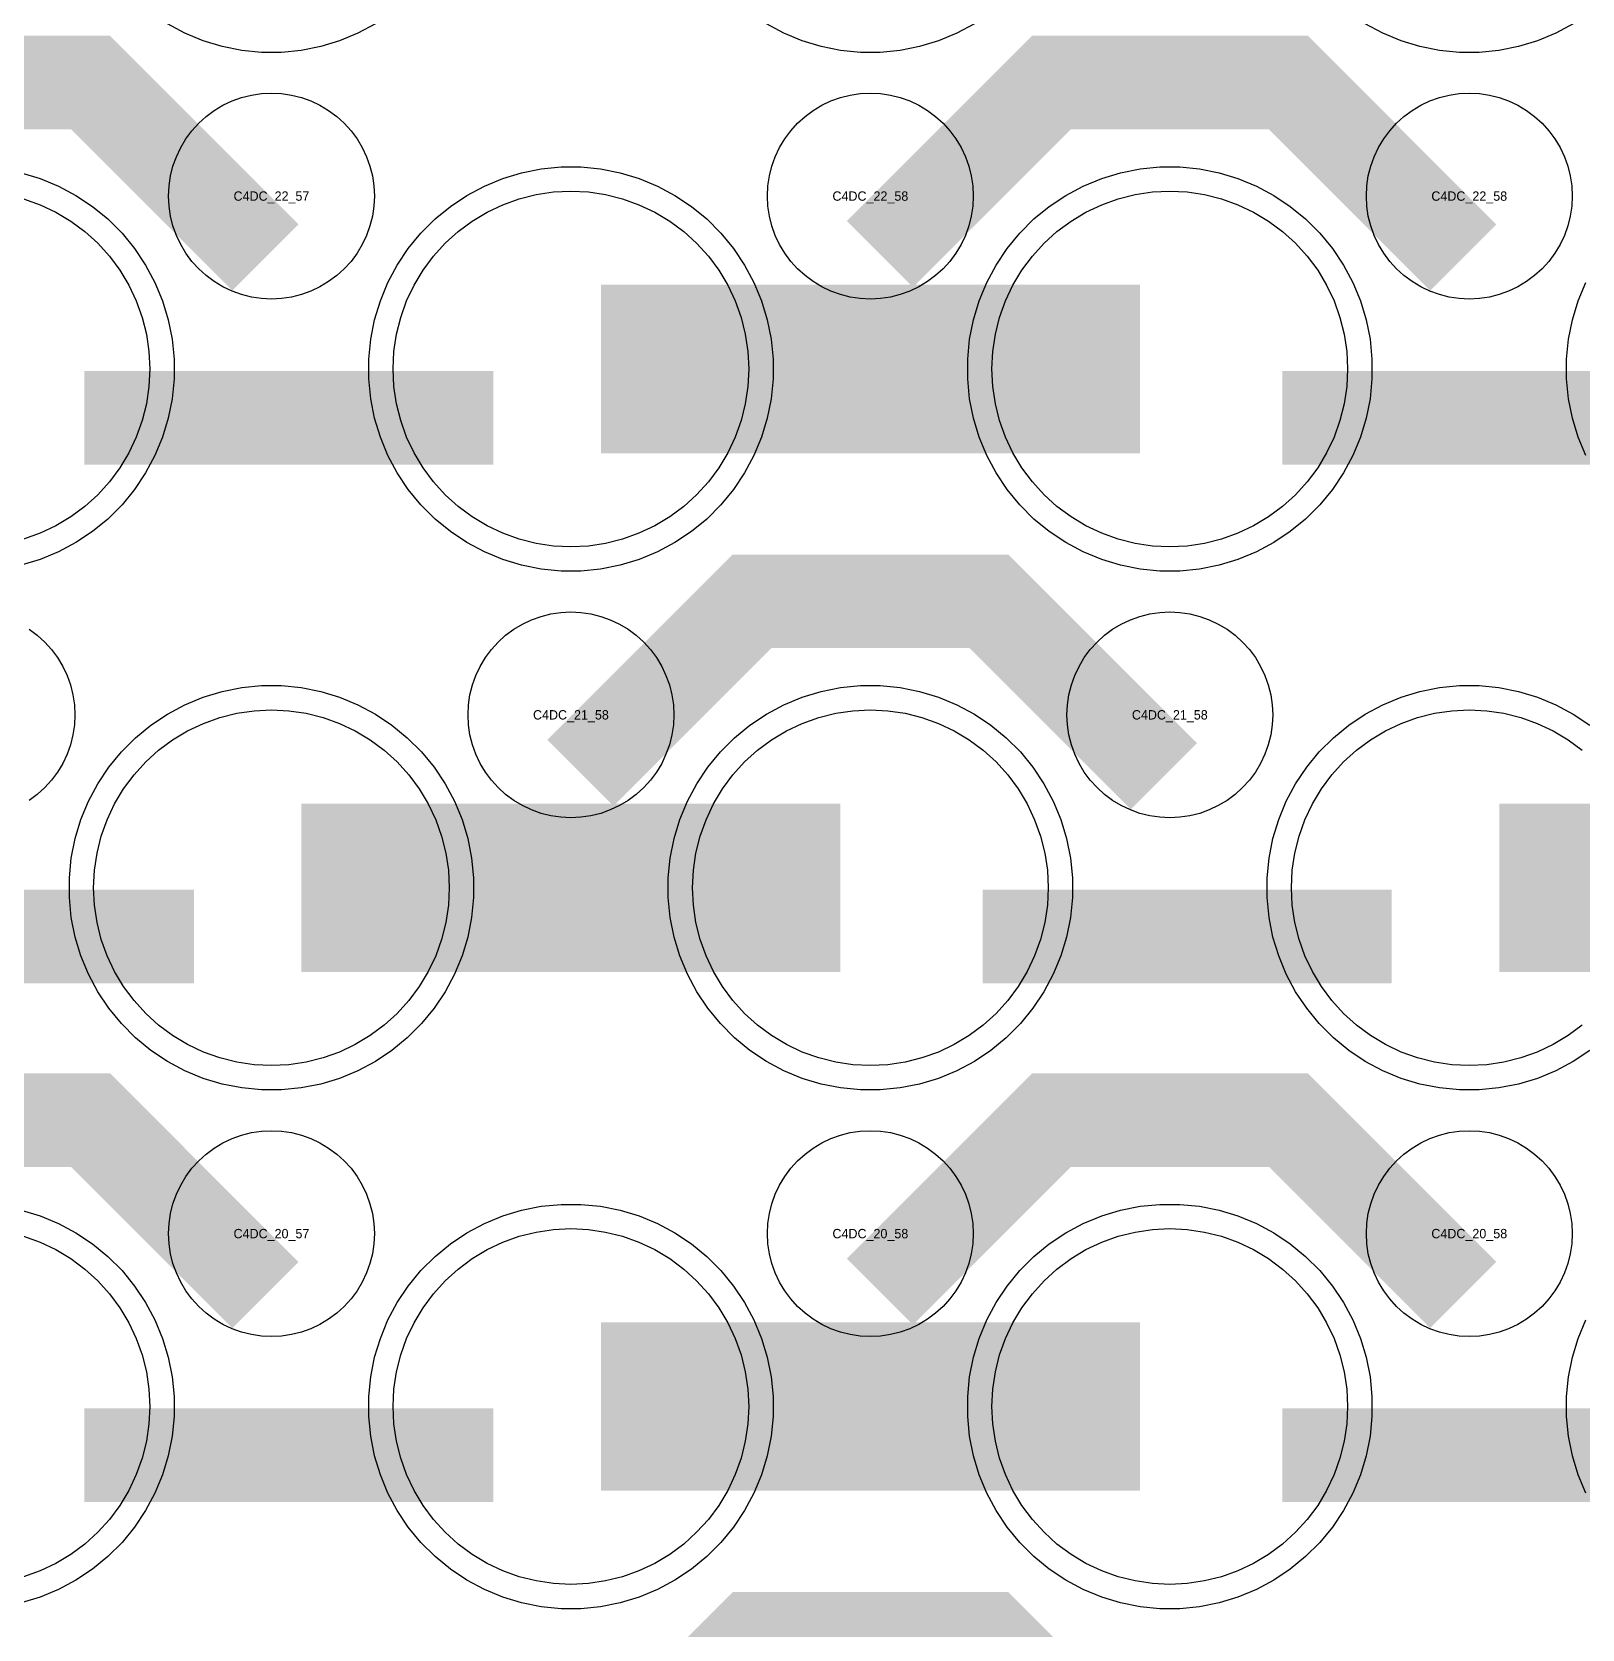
# Model space of a CAD drawing. Extents: x -11880 to 11880, y -14992 to 14992.
# Drawn here: x 6416 to 6830.1, y -12127.7 to -11701.1 of the extents above; entities that cross this region are included whole.
import ezdxf
from ezdxf.enums import TextEntityAlignment as Align

# ---------------------------------------------------------------- set-up
doc = ezdxf.new("R2010")
doc.units = 0
doc.header["$MEASUREMENT"] = 0
for name, color, linetype in [('GDS_775_DT_237', 138, 'CONTINUOUS'), ('RDL1_FS', 34, 'CONTINUOUS'), ('RDL_BS', 160, 'CONTINUOUS')]:
    doc.layers.add(name, color=color, linetype=linetype)

msp = doc.modelspace()

# ---------------------------------------------------------------- linework, layer by layer
at = {"layer": 'RDL1_FS'}
for points in [[(6560, -11838.664), (6555.343, -11838.435), (6550.732, -11837.751), (6546.209, -11836.619), (6541.819, -11835.047), (6537.605, -11833.055), (6533.605, -11830.657), (6529.86, -11827.879), (6526.406, -11824.749), (6523.276, -11821.295), (6520.498, -11817.55), (6518.1, -11813.55), (6516.108, -11809.336), (6514.536, -11804.946), (6513.404, -11800.423), (6512.72, -11795.812), (6512.491, -11791.155), (6512.72, -11786.498), (6513.404, -11781.887), (6514.536, -11777.364), (6516.108, -11772.974), (6518.1, -11768.76), (6520.498, -11764.76), (6523.276, -11761.015), (6526.406, -11757.561), (6529.86, -11754.431), (6533.605, -11751.653), (6537.605, -11749.255), (6541.819, -11747.263), (6546.209, -11745.691), (6550.732, -11744.559), (6555.343, -11743.875), (6560, -11743.646), (6564.657, -11743.875), (6569.268, -11744.559), (6573.791, -11745.691), (6578.181, -11747.263), (6582.395, -11749.255), (6586.395, -11751.653), (6590.14, -11754.431), (6593.594, -11757.561), (6596.724, -11761.015), (6599.502, -11764.76), (6601.9, -11768.76), (6603.892, -11772.974), (6605.464, -11777.364), (6606.596, -11781.887), (6607.28, -11786.498), (6607.509, -11791.155), (6607.28, -11795.812), (6606.596, -11800.423), (6605.464, -11804.946), (6603.892, -11809.336), (6601.9, -11813.55), (6599.502, -11817.55), (6596.724, -11821.295), (6593.594, -11824.749), (6590.14, -11827.879), (6586.395, -11830.657), (6582.395, -11833.055), (6578.181, -11835.047), (6573.791, -11836.619), (6569.268, -11837.751), (6564.657, -11838.435)], [(6720, -11838.664), (6715.343, -11838.435), (6710.732, -11837.751), (6706.209, -11836.619), (6701.819, -11835.047), (6697.605, -11833.055), (6693.605, -11830.657), (6689.86, -11827.879), (6686.406, -11824.749), (6683.276, -11821.295), (6680.498, -11817.55), (6678.1, -11813.55), (6676.108, -11809.336), (6674.536, -11804.946), (6673.404, -11800.423), (6672.72, -11795.812), (6672.491, -11791.155), (6672.72, -11786.498), (6673.404, -11781.887), (6674.536, -11777.364), (6676.108, -11772.974), (6678.1, -11768.76), (6680.498, -11764.76), (6683.276, -11761.015), (6686.406, -11757.561), (6689.86, -11754.431), (6693.605, -11751.653), (6697.605, -11749.255), (6701.819, -11747.263), (6706.209, -11745.691), (6710.732, -11744.559), (6715.343, -11743.875), (6720, -11743.646), (6724.657, -11743.875), (6729.268, -11744.559), (6733.791, -11745.691), (6738.181, -11747.263), (6742.395, -11749.255), (6746.395, -11751.653), (6750.14, -11754.431), (6753.594, -11757.561), (6756.724, -11761.015), (6759.502, -11764.76), (6761.9, -11768.76), (6763.892, -11772.974), (6765.464, -11777.364), (6766.596, -11781.887), (6767.28, -11786.498), (6767.509, -11791.155), (6767.28, -11795.812), (6766.596, -11800.423), (6765.464, -11804.946), (6763.892, -11809.336), (6761.9, -11813.55), (6759.502, -11817.55), (6756.724, -11821.295), (6753.594, -11824.749), (6750.14, -11827.879), (6746.395, -11830.657), (6742.395, -11833.055), (6738.181, -11835.047), (6733.791, -11836.619), (6729.268, -11837.751), (6724.657, -11838.435)], [(6560, -12115.794), (6555.343, -12115.565), (6550.732, -12114.881), (6546.209, -12113.749), (6541.819, -12112.177), (6537.605, -12110.185), (6533.605, -12107.787), (6529.86, -12105.009), (6526.406, -12101.879), (6523.276, -12098.425), (6520.498, -12094.68), (6518.1, -12090.68), (6516.108, -12086.466), (6514.536, -12082.076), (6513.404, -12077.553), (6512.72, -12072.942), (6512.491, -12068.285), (6512.72, -12063.628), (6513.404, -12059.017), (6514.536, -12054.494), (6516.108, -12050.104), (6518.1, -12045.89), (6520.498, -12041.89), (6523.276, -12038.145), (6526.406, -12034.691), (6529.86, -12031.561), (6533.605, -12028.783), (6537.605, -12026.385), (6541.819, -12024.393), (6546.209, -12022.821), (6550.732, -12021.689), (6555.343, -12021.005), (6560, -12020.776), (6564.657, -12021.005), (6569.268, -12021.689), (6573.791, -12022.821), (6578.181, -12024.393), (6582.395, -12026.385), (6586.395, -12028.783), (6590.14, -12031.561), (6593.594, -12034.691), (6596.724, -12038.145), (6599.502, -12041.89), (6601.9, -12045.89), (6603.892, -12050.104), (6605.464, -12054.494), (6606.596, -12059.017), (6607.28, -12063.628), (6607.509, -12068.285), (6607.28, -12072.942), (6606.596, -12077.553), (6605.464, -12082.076), (6603.892, -12086.466), (6601.9, -12090.68), (6599.502, -12094.68), (6596.724, -12098.425), (6593.594, -12101.879), (6590.14, -12105.009), (6586.395, -12107.787), (6582.395, -12110.185), (6578.181, -12112.177), (6573.791, -12113.749), (6569.268, -12114.881), (6564.657, -12115.565)], [(6720, -12115.794), (6715.343, -12115.565), (6710.732, -12114.881), (6706.209, -12113.749), (6701.819, -12112.177), (6697.605, -12110.185), (6693.605, -12107.787), (6689.86, -12105.009), (6686.406, -12101.879), (6683.276, -12098.425), (6680.498, -12094.68), (6678.1, -12090.68), (6676.108, -12086.466), (6674.536, -12082.076), (6673.404, -12077.553), (6672.72, -12072.942), (6672.491, -12068.285), (6672.72, -12063.628), (6673.404, -12059.017), (6674.536, -12054.494), (6676.108, -12050.104), (6678.1, -12045.89), (6680.498, -12041.89), (6683.276, -12038.145), (6686.406, -12034.691), (6689.86, -12031.561), (6693.605, -12028.783), (6697.605, -12026.385), (6701.819, -12024.393), (6706.209, -12022.821), (6710.732, -12021.689), (6715.343, -12021.005), (6720, -12020.776), (6724.657, -12021.005), (6729.268, -12021.689), (6733.791, -12022.821), (6738.181, -12024.393), (6742.395, -12026.385), (6746.395, -12028.783), (6750.14, -12031.561), (6753.594, -12034.691), (6756.724, -12038.145), (6759.502, -12041.89), (6761.9, -12045.89), (6763.892, -12050.104), (6765.464, -12054.494), (6766.596, -12059.017), (6767.28, -12063.628), (6767.509, -12068.285), (6767.28, -12072.942), (6766.596, -12077.553), (6765.464, -12082.076), (6763.892, -12086.466), (6761.9, -12090.68), (6759.502, -12094.68), (6756.724, -12098.425), (6753.594, -12101.879), (6750.14, -12105.009), (6746.395, -12107.787), (6742.395, -12110.185), (6738.181, -12112.177), (6733.791, -12113.749), (6729.268, -12114.881), (6724.657, -12115.565)]]:
    msp.add_lwpolyline(points, close=True, dxfattribs=at)
for points in [[(6413.791, -11745.691), (6418.181, -11747.263), (6422.395, -11749.255), (6426.395, -11751.653), (6430.14, -11754.431), (6433.594, -11757.561), (6436.724, -11761.015), (6439.502, -11764.76), (6441.9, -11768.76), (6443.892, -11772.974), (6445.464, -11777.364), (6446.596, -11781.887), (6447.28, -11786.498), (6447.509, -11791.155), (6447.28, -11795.812), (6446.596, -11800.423), (6445.464, -11804.946), (6443.892, -11809.336), (6441.9, -11813.55), (6439.502, -11817.55), (6436.724, -11821.295), (6433.594, -11824.749), (6430.14, -11827.879), (6426.395, -11830.657), (6422.395, -11833.055), (6418.181, -11835.047), (6413.791, -11836.619)], [(6413.791, -12022.821), (6418.181, -12024.393), (6422.395, -12026.385), (6426.395, -12028.783), (6430.14, -12031.561), (6433.594, -12034.691), (6436.724, -12038.145), (6439.502, -12041.89), (6441.9, -12045.89), (6443.892, -12050.104), (6445.464, -12054.494), (6446.596, -12059.017), (6447.28, -12063.628), (6447.509, -12068.285), (6447.28, -12072.942), (6446.596, -12077.553), (6445.464, -12082.076), (6443.892, -12086.466), (6441.9, -12090.68), (6439.502, -12094.68), (6436.724, -12098.425), (6433.594, -12101.879), (6430.14, -12105.009), (6426.395, -12107.787), (6422.395, -12110.185), (6418.181, -12112.177), (6413.791, -12113.749)]]:
    msp.add_lwpolyline(points, dxfattribs=at)
for points in [[(6568.002, -11791.155, 45, 45, 0), (6640.002, -11791.155, 45, 45, 0)], [(6640.002, -11791.155, 45, 45, 0), (6712.002, -11791.155, 45, 45, 0)], [(6568.002, -12068.285, 45, 45, 0), (6640.002, -12068.285, 45, 45, 0)], [(6640.002, -12068.285, 45, 45, 0), (6712.002, -12068.285, 45, 45, 0)]]:
    msp.add_lwpolyline(points, format="xyseb", dxfattribs=at)
at = {"layer": 'RDL1_FS', "color": 241, "true_color": 0xf7abae}
for points in [[(6480, -11977.229), (6475.343, -11977), (6470.732, -11976.316), (6466.209, -11975.184), (6461.819, -11973.612), (6457.605, -11971.62), (6453.605, -11969.222), (6449.86, -11966.444), (6446.406, -11963.314), (6443.276, -11959.86), (6440.498, -11956.115), (6438.1, -11952.115), (6436.108, -11947.901), (6434.536, -11943.511), (6433.404, -11938.988), (6432.72, -11934.377), (6432.491, -11929.72), (6432.72, -11925.063), (6433.404, -11920.452), (6434.536, -11915.929), (6436.108, -11911.539), (6438.1, -11907.325), (6440.498, -11903.325), (6443.276, -11899.58), (6446.406, -11896.126), (6449.86, -11892.996), (6453.605, -11890.218), (6457.605, -11887.82), (6461.819, -11885.828), (6466.209, -11884.256), (6470.732, -11883.124), (6475.343, -11882.44), (6480, -11882.211), (6484.657, -11882.44), (6489.268, -11883.124), (6493.791, -11884.256), (6498.181, -11885.828), (6502.395, -11887.82), (6506.395, -11890.218), (6510.14, -11892.996), (6513.594, -11896.126), (6516.724, -11899.58), (6519.502, -11903.325), (6521.9, -11907.325), (6523.892, -11911.539), (6525.464, -11915.929), (6526.596, -11920.452), (6527.28, -11925.063), (6527.509, -11929.72), (6527.28, -11934.377), (6526.596, -11938.988), (6525.464, -11943.511), (6523.892, -11947.901), (6521.9, -11952.115), (6519.502, -11956.115), (6516.724, -11959.86), (6513.594, -11963.314), (6510.14, -11966.444), (6506.395, -11969.222), (6502.395, -11971.62), (6498.181, -11973.612), (6493.791, -11975.184), (6489.268, -11976.316), (6484.657, -11977)], [(6640, -11977.229), (6635.343, -11977), (6630.732, -11976.316), (6626.209, -11975.184), (6621.819, -11973.612), (6617.605, -11971.62), (6613.605, -11969.222), (6609.86, -11966.444), (6606.406, -11963.314), (6603.276, -11959.86), (6600.498, -11956.115), (6598.1, -11952.115), (6596.108, -11947.901), (6594.536, -11943.511), (6593.404, -11938.988), (6592.72, -11934.377), (6592.491, -11929.72), (6592.72, -11925.063), (6593.404, -11920.452), (6594.536, -11915.929), (6596.108, -11911.539), (6598.1, -11907.325), (6600.498, -11903.325), (6603.276, -11899.58), (6606.406, -11896.126), (6609.86, -11892.996), (6613.605, -11890.218), (6617.605, -11887.82), (6621.819, -11885.828), (6626.209, -11884.256), (6630.732, -11883.124), (6635.343, -11882.44), (6640, -11882.211), (6644.657, -11882.44), (6649.268, -11883.124), (6653.791, -11884.256), (6658.181, -11885.828), (6662.395, -11887.82), (6666.395, -11890.218), (6670.14, -11892.996), (6673.594, -11896.126), (6676.724, -11899.58), (6679.502, -11903.325), (6681.9, -11907.325), (6683.892, -11911.539), (6685.464, -11915.929), (6686.596, -11920.452), (6687.28, -11925.063), (6687.509, -11929.72), (6687.28, -11934.377), (6686.596, -11938.988), (6685.464, -11943.511), (6683.892, -11947.901), (6681.9, -11952.115), (6679.502, -11956.115), (6676.724, -11959.86), (6673.594, -11963.314), (6670.14, -11966.444), (6666.395, -11969.222), (6662.395, -11971.62), (6658.181, -11973.612), (6653.791, -11975.184), (6649.268, -11976.316), (6644.657, -11977)]]:
    msp.add_lwpolyline(points, close=True, dxfattribs=at)
msp.add_lwpolyline([(6830.14, -11966.444), (6826.395, -11969.222), (6822.395, -11971.62), (6818.181, -11973.612), (6813.791, -11975.184), (6809.268, -11976.316), (6804.657, -11977), (6800, -11977.229), (6795.343, -11977), (6790.732, -11976.316), (6786.209, -11975.184), (6781.819, -11973.612), (6777.605, -11971.62), (6773.605, -11969.222), (6769.86, -11966.444), (6766.406, -11963.314), (6763.276, -11959.86), (6760.498, -11956.115), (6758.1, -11952.115), (6756.108, -11947.901), (6754.536, -11943.511), (6753.404, -11938.988), (6752.72, -11934.377), (6752.491, -11929.72), (6752.72, -11925.063), (6753.404, -11920.452), (6754.536, -11915.929), (6756.108, -11911.539), (6758.1, -11907.325), (6760.498, -11903.325), (6763.276, -11899.58), (6766.406, -11896.126), (6769.86, -11892.996), (6773.605, -11890.218), (6777.605, -11887.82), (6781.819, -11885.828), (6786.209, -11884.256), (6790.732, -11883.124), (6795.343, -11882.44), (6800, -11882.211), (6804.657, -11882.44), (6809.268, -11883.124), (6813.791, -11884.256), (6818.181, -11885.828), (6822.395, -11887.82), (6826.395, -11890.218), (6830.14, -11892.996)], dxfattribs=at)
for points in [[(6488.002, -11929.72, 45, 45, 0), (6560.002, -11929.72, 45, 45, 0)], [(6560.002, -11929.72, 45, 45, 0), (6632.002, -11929.72, 45, 45, 0)], [(6808.002, -11929.72, 45, 45, 0), (6880.002, -11929.72, 45, 45, 0)]]:
    msp.add_lwpolyline(points, format="xyseb", dxfattribs=at)
at = {"layer": 'RDL_BS', "color": 241, "true_color": 0xf7abae}
for points in [[(6507.777, -11698.973), (6503.115, -11701.465), (6498.205, -11703.496), (6493.165, -11705.027), (6487.938, -11706.073), (6482.644, -11706.59), (6477.356, -11706.59), (6472.062, -11706.073), (6466.835, -11705.027), (6461.795, -11703.496), (6456.885, -11701.465), (6452.223, -11698.973)], [(6667.777, -11698.973), (6663.115, -11701.465), (6658.205, -11703.496), (6653.165, -11705.027), (6647.938, -11706.073), (6642.644, -11706.59), (6637.356, -11706.59), (6632.062, -11706.073), (6626.835, -11705.027), (6621.795, -11703.496), (6616.885, -11701.465), (6612.223, -11698.973)], [(6827.777, -11698.973), (6823.115, -11701.465), (6818.205, -11703.496), (6813.165, -11705.027), (6807.938, -11706.073), (6802.644, -11706.59), (6797.356, -11706.59), (6792.062, -11706.073), (6786.835, -11705.027), (6781.795, -11703.496), (6776.885, -11701.465), (6772.223, -11698.973)], [(6832.191, -11973.156), (6827.777, -11976.103), (6823.115, -11978.595), (6818.205, -11980.626), (6813.165, -11982.157), (6807.938, -11983.203), (6802.644, -11983.72), (6797.356, -11983.72), (6792.062, -11983.203), (6786.835, -11982.157), (6781.795, -11980.626), (6776.885, -11978.595), (6772.223, -11976.103), (6767.809, -11973.156), (6763.708, -11969.794), (6759.926, -11966.012), (6756.564, -11961.911), (6753.617, -11957.497), (6751.125, -11952.835), (6749.094, -11947.925), (6747.563, -11942.885), (6746.517, -11937.658), (6746, -11932.364), (6746, -11927.076), (6746.517, -11921.782), (6747.563, -11916.555), (6749.094, -11911.515), (6751.125, -11906.605), (6753.617, -11901.943), (6756.564, -11897.529), (6759.926, -11893.428), (6763.708, -11889.646), (6767.809, -11886.284), (6772.223, -11883.337), (6776.885, -11880.845), (6781.795, -11878.814), (6786.835, -11877.283), (6792.062, -11876.237), (6797.356, -11875.72), (6802.644, -11875.72), (6807.938, -11876.237), (6813.165, -11877.283), (6818.205, -11878.814), (6823.115, -11880.845), (6827.777, -11883.337), (6832.191, -11886.284)]]:
    msp.add_lwpolyline(points, dxfattribs=at)
at = {"layer": 'RDL_BS'}
for points in [[(6478.401, -11761.368, 25, 25, 0), (6431.687, -11714.654, 25, 25, 0), (6401.929, -11714.654, 25, 25, 0)], [(6642.562, -11760.469, 25, 25, 0), (6688.377, -11714.654, 25, 25, 0), (6721.93, -11714.654, 25, 25, 0)], [(6798.401, -11761.368, 25, 25, 0), (6751.687, -11714.654, 25, 25, 0), (6721.929, -11714.654, 25, 25, 0)], [(6430.016, -11804.168, 25, 25, 0), (6539.281, -11804.168, 25, 25, 0)], [(6750.016, -11804.168, 25, 25, 0), (6859.281, -11804.168, 25, 25, 0)], [(6562.562, -11899.034, 25, 25, 0), (6608.377, -11853.219, 25, 25, 0), (6641.93, -11853.219, 25, 25, 0)], [(6718.401, -11899.933, 25, 25, 0), (6671.687, -11853.219, 25, 25, 0), (6641.929, -11853.219, 25, 25, 0)], [(6478.401, -12038.498, 25, 25, 0), (6431.687, -11991.784, 25, 25, 0), (6401.929, -11991.784, 25, 25, 0)], [(6642.562, -12037.599, 25, 25, 0), (6688.377, -11991.784, 25, 25, 0), (6721.93, -11991.784, 25, 25, 0)], [(6798.401, -12038.498, 25, 25, 0), (6751.687, -11991.784, 25, 25, 0), (6721.929, -11991.784, 25, 25, 0)], [(6430.016, -12081.298, 25, 25, 0), (6539.281, -12081.298, 25, 25, 0)], [(6750.016, -12081.298, 25, 25, 0), (6859.281, -12081.298, 25, 25, 0)], [(6640, -12231.845, 25, 25, 0), (6640, -12117.844, 25, 25, 0)], [(6562.562, -12176.159, 25, 25, 0), (6608.377, -12130.344, 25, 25, 0), (6641.93, -12130.344, 25, 25, 0)], [(6718.401, -12177.058, 25, 25, 0), (6671.687, -12130.344, 25, 25, 0), (6641.929, -12130.344, 25, 25, 0)]]:
    msp.add_lwpolyline(points, format="xyseb", dxfattribs=at)
for points in [[(6480, -11772.461), (6477.307, -11772.329), (6474.635, -11771.933), (6472.016, -11771.276), (6469.481, -11770.369), (6467.044, -11769.217), (6464.72, -11767.824), (6462.557, -11766.221), (6460.558, -11764.409), (6458.746, -11762.41), (6457.143, -11760.247), (6455.75, -11757.923), (6454.598, -11755.486), (6453.691, -11752.951), (6453.034, -11750.332), (6452.638, -11747.66), (6452.506, -11744.967), (6452.638, -11742.274), (6453.034, -11739.602), (6453.691, -11736.983), (6454.598, -11734.448), (6455.75, -11732.011), (6457.143, -11729.687), (6458.746, -11727.524), (6460.558, -11725.525), (6462.557, -11723.713), (6464.72, -11722.11), (6467.044, -11720.717), (6469.481, -11719.565), (6472.016, -11718.658), (6474.635, -11718.001), (6477.307, -11717.605), (6480, -11717.473), (6482.693, -11717.605), (6485.365, -11718.001), (6487.984, -11718.658), (6490.519, -11719.565), (6492.956, -11720.717), (6495.28, -11722.11), (6497.443, -11723.713), (6499.442, -11725.525), (6501.254, -11727.524), (6502.857, -11729.687), (6504.25, -11732.011), (6505.402, -11734.448), (6506.309, -11736.983), (6506.966, -11739.602), (6507.362, -11742.274), (6507.494, -11744.967), (6507.362, -11747.66), (6506.966, -11750.332), (6506.309, -11752.951), (6505.402, -11755.486), (6504.25, -11757.923), (6502.857, -11760.247), (6501.254, -11762.41), (6499.442, -11764.409), (6497.443, -11766.221), (6495.28, -11767.824), (6492.956, -11769.217), (6490.519, -11770.369), (6487.984, -11771.276), (6485.365, -11771.933), (6482.693, -11772.329)], [(6640, -11772.461), (6637.307, -11772.329), (6634.635, -11771.933), (6632.016, -11771.276), (6629.481, -11770.369), (6627.044, -11769.217), (6624.72, -11767.824), (6622.557, -11766.221), (6620.558, -11764.409), (6618.746, -11762.41), (6617.143, -11760.247), (6615.75, -11757.923), (6614.598, -11755.486), (6613.691, -11752.951), (6613.034, -11750.332), (6612.638, -11747.66), (6612.506, -11744.967), (6612.638, -11742.274), (6613.034, -11739.602), (6613.691, -11736.983), (6614.598, -11734.448), (6615.75, -11732.011), (6617.143, -11729.687), (6618.746, -11727.524), (6620.558, -11725.525), (6622.557, -11723.713), (6624.72, -11722.11), (6627.044, -11720.717), (6629.481, -11719.565), (6632.016, -11718.658), (6634.635, -11718.001), (6637.307, -11717.605), (6640, -11717.473), (6642.693, -11717.605), (6645.365, -11718.001), (6647.984, -11718.658), (6650.519, -11719.565), (6652.956, -11720.717), (6655.28, -11722.11), (6657.443, -11723.713), (6659.442, -11725.525), (6661.254, -11727.524), (6662.857, -11729.687), (6664.25, -11732.011), (6665.402, -11734.448), (6666.309, -11736.983), (6666.966, -11739.602), (6667.362, -11742.274), (6667.494, -11744.967), (6667.362, -11747.66), (6666.966, -11750.332), (6666.309, -11752.951), (6665.402, -11755.486), (6664.25, -11757.923), (6662.857, -11760.247), (6661.254, -11762.41), (6659.442, -11764.409), (6657.443, -11766.221), (6655.28, -11767.824), (6652.956, -11769.217), (6650.519, -11770.369), (6647.984, -11771.276), (6645.365, -11771.933), (6642.693, -11772.329)], [(6800, -11772.461), (6797.307, -11772.329), (6794.635, -11771.933), (6792.016, -11771.276), (6789.481, -11770.369), (6787.044, -11769.217), (6784.72, -11767.824), (6782.557, -11766.221), (6780.558, -11764.409), (6778.746, -11762.41), (6777.143, -11760.247), (6775.75, -11757.923), (6774.598, -11755.486), (6773.691, -11752.951), (6773.034, -11750.332), (6772.638, -11747.66), (6772.506, -11744.967), (6772.638, -11742.274), (6773.034, -11739.602), (6773.691, -11736.983), (6774.598, -11734.448), (6775.75, -11732.011), (6777.143, -11729.687), (6778.746, -11727.524), (6780.558, -11725.525), (6782.557, -11723.713), (6784.72, -11722.11), (6787.044, -11720.717), (6789.481, -11719.565), (6792.016, -11718.658), (6794.635, -11718.001), (6797.307, -11717.605), (6800, -11717.473), (6802.693, -11717.605), (6805.365, -11718.001), (6807.984, -11718.658), (6810.519, -11719.565), (6812.956, -11720.717), (6815.28, -11722.11), (6817.443, -11723.713), (6819.442, -11725.525), (6821.254, -11727.524), (6822.857, -11729.687), (6824.25, -11732.011), (6825.402, -11734.448), (6826.309, -11736.983), (6826.966, -11739.602), (6827.362, -11742.274), (6827.494, -11744.967), (6827.362, -11747.66), (6826.966, -11750.332), (6826.309, -11752.951), (6825.402, -11755.486), (6824.25, -11757.923), (6822.857, -11760.247), (6821.254, -11762.41), (6819.442, -11764.409), (6817.443, -11766.221), (6815.28, -11767.824), (6812.956, -11769.217), (6810.519, -11770.369), (6807.984, -11771.276), (6805.365, -11771.933), (6802.693, -11772.329)], [(6557.356, -11845.155), (6552.062, -11844.638), (6546.835, -11843.592), (6541.795, -11842.061), (6536.885, -11840.03), (6532.223, -11837.538), (6527.809, -11834.591), (6523.708, -11831.229), (6519.926, -11827.447), (6516.564, -11823.346), (6513.617, -11818.932), (6511.125, -11814.27), (6509.094, -11809.36), (6507.563, -11804.32), (6506.517, -11799.093), (6506, -11793.799), (6506, -11788.511), (6506.517, -11783.217), (6507.563, -11777.99), (6509.094, -11772.95), (6511.125, -11768.04), (6513.617, -11763.378), (6516.564, -11758.964), (6519.926, -11754.863), (6523.708, -11751.081), (6527.809, -11747.719), (6532.223, -11744.772), (6536.885, -11742.28), (6541.795, -11740.249), (6546.835, -11738.718), (6552.062, -11737.672), (6557.356, -11737.155), (6562.644, -11737.155), (6567.938, -11737.672), (6573.165, -11738.718), (6578.205, -11740.249), (6583.115, -11742.28), (6587.777, -11744.772), (6592.191, -11747.719), (6596.292, -11751.081), (6600.074, -11754.863), (6603.436, -11758.964), (6606.383, -11763.378), (6608.875, -11768.04), (6610.906, -11772.95), (6612.437, -11777.99), (6613.483, -11783.217), (6614, -11788.511), (6614, -11793.799), (6613.483, -11799.093), (6612.437, -11804.32), (6610.906, -11809.36), (6608.875, -11814.27), (6606.383, -11818.932), (6603.436, -11823.346), (6600.074, -11827.447), (6596.292, -11831.229), (6592.191, -11834.591), (6587.777, -11837.538), (6583.115, -11840.03), (6578.205, -11842.061), (6573.165, -11843.592), (6567.938, -11844.638), (6562.644, -11845.155)], [(6717.356, -11845.155), (6712.062, -11844.638), (6706.835, -11843.592), (6701.795, -11842.061), (6696.885, -11840.03), (6692.223, -11837.538), (6687.809, -11834.591), (6683.708, -11831.229), (6679.926, -11827.447), (6676.564, -11823.346), (6673.617, -11818.932), (6671.125, -11814.27), (6669.094, -11809.36), (6667.563, -11804.32), (6666.517, -11799.093), (6666, -11793.799), (6666, -11788.511), (6666.517, -11783.217), (6667.563, -11777.99), (6669.094, -11772.95), (6671.125, -11768.04), (6673.617, -11763.378), (6676.564, -11758.964), (6679.926, -11754.863), (6683.708, -11751.081), (6687.809, -11747.719), (6692.223, -11744.772), (6696.885, -11742.28), (6701.795, -11740.249), (6706.835, -11738.718), (6712.062, -11737.672), (6717.356, -11737.155), (6722.644, -11737.155), (6727.938, -11737.672), (6733.165, -11738.718), (6738.205, -11740.249), (6743.115, -11742.28), (6747.777, -11744.772), (6752.191, -11747.719), (6756.292, -11751.081), (6760.074, -11754.863), (6763.436, -11758.964), (6766.383, -11763.378), (6768.875, -11768.04), (6770.906, -11772.95), (6772.437, -11777.99), (6773.483, -11783.217), (6774, -11788.511), (6774, -11793.799), (6773.483, -11799.093), (6772.437, -11804.32), (6770.906, -11809.36), (6768.875, -11814.27), (6766.383, -11818.932), (6763.436, -11823.346), (6760.074, -11827.447), (6756.292, -11831.229), (6752.191, -11834.591), (6747.777, -11837.538), (6743.115, -11840.03), (6738.205, -11842.061), (6733.165, -11843.592), (6727.938, -11844.638), (6722.644, -11845.155)], [(6560, -11911.026), (6557.307, -11910.894), (6554.635, -11910.498), (6552.016, -11909.841), (6549.481, -11908.934), (6547.044, -11907.782), (6544.72, -11906.389), (6542.557, -11904.786), (6540.558, -11902.974), (6538.746, -11900.975), (6537.143, -11898.812), (6535.75, -11896.488), (6534.598, -11894.051), (6533.691, -11891.516), (6533.034, -11888.897), (6532.638, -11886.225), (6532.506, -11883.532), (6532.638, -11880.839), (6533.034, -11878.167), (6533.691, -11875.548), (6534.598, -11873.013), (6535.75, -11870.576), (6537.143, -11868.252), (6538.746, -11866.089), (6540.558, -11864.09), (6542.557, -11862.278), (6544.72, -11860.675), (6547.044, -11859.282), (6549.481, -11858.13), (6552.016, -11857.223), (6554.635, -11856.566), (6557.307, -11856.17), (6560, -11856.038), (6562.693, -11856.17), (6565.365, -11856.566), (6567.984, -11857.223), (6570.519, -11858.13), (6572.956, -11859.282), (6575.28, -11860.675), (6577.443, -11862.278), (6579.442, -11864.09), (6581.254, -11866.089), (6582.857, -11868.252), (6584.25, -11870.576), (6585.402, -11873.013), (6586.309, -11875.548), (6586.966, -11878.167), (6587.362, -11880.839), (6587.494, -11883.532), (6587.362, -11886.225), (6586.966, -11888.897), (6586.309, -11891.516), (6585.402, -11894.051), (6584.25, -11896.488), (6582.857, -11898.812), (6581.254, -11900.975), (6579.442, -11902.974), (6577.443, -11904.786), (6575.28, -11906.389), (6572.956, -11907.782), (6570.519, -11908.934), (6567.984, -11909.841), (6565.365, -11910.498), (6562.693, -11910.894)], [(6720, -11911.026), (6717.307, -11910.894), (6714.635, -11910.498), (6712.016, -11909.841), (6709.481, -11908.934), (6707.044, -11907.782), (6704.72, -11906.389), (6702.557, -11904.786), (6700.558, -11902.974), (6698.746, -11900.975), (6697.143, -11898.812), (6695.75, -11896.488), (6694.598, -11894.051), (6693.691, -11891.516), (6693.034, -11888.897), (6692.638, -11886.225), (6692.506, -11883.532), (6692.638, -11880.839), (6693.034, -11878.167), (6693.691, -11875.548), (6694.598, -11873.013), (6695.75, -11870.576), (6697.143, -11868.252), (6698.746, -11866.089), (6700.558, -11864.09), (6702.557, -11862.278), (6704.72, -11860.675), (6707.044, -11859.282), (6709.481, -11858.13), (6712.016, -11857.223), (6714.635, -11856.566), (6717.307, -11856.17), (6720, -11856.038), (6722.693, -11856.17), (6725.365, -11856.566), (6727.984, -11857.223), (6730.519, -11858.13), (6732.956, -11859.282), (6735.28, -11860.675), (6737.443, -11862.278), (6739.442, -11864.09), (6741.254, -11866.089), (6742.857, -11868.252), (6744.25, -11870.576), (6745.402, -11873.013), (6746.309, -11875.548), (6746.966, -11878.167), (6747.362, -11880.839), (6747.494, -11883.532), (6747.362, -11886.225), (6746.966, -11888.897), (6746.309, -11891.516), (6745.402, -11894.051), (6744.25, -11896.488), (6742.857, -11898.812), (6741.254, -11900.975), (6739.442, -11902.974), (6737.443, -11904.786), (6735.28, -11906.389), (6732.956, -11907.782), (6730.519, -11908.934), (6727.984, -11909.841), (6725.365, -11910.498), (6722.693, -11910.894)], [(6480, -12049.591), (6477.307, -12049.459), (6474.635, -12049.063), (6472.016, -12048.406), (6469.481, -12047.499), (6467.044, -12046.347), (6464.72, -12044.954), (6462.557, -12043.351), (6460.558, -12041.539), (6458.746, -12039.54), (6457.143, -12037.377), (6455.75, -12035.053), (6454.598, -12032.616), (6453.691, -12030.081), (6453.034, -12027.462), (6452.638, -12024.79), (6452.506, -12022.097), (6452.638, -12019.404), (6453.034, -12016.732), (6453.691, -12014.113), (6454.598, -12011.578), (6455.75, -12009.141), (6457.143, -12006.817), (6458.746, -12004.654), (6460.558, -12002.655), (6462.557, -12000.843), (6464.72, -11999.24), (6467.044, -11997.847), (6469.481, -11996.695), (6472.016, -11995.788), (6474.635, -11995.131), (6477.307, -11994.735), (6480, -11994.603), (6482.693, -11994.735), (6485.365, -11995.131), (6487.984, -11995.788), (6490.519, -11996.695), (6492.956, -11997.847), (6495.28, -11999.24), (6497.443, -12000.843), (6499.442, -12002.655), (6501.254, -12004.654), (6502.857, -12006.817), (6504.25, -12009.141), (6505.402, -12011.578), (6506.309, -12014.113), (6506.966, -12016.732), (6507.362, -12019.404), (6507.494, -12022.097), (6507.362, -12024.79), (6506.966, -12027.462), (6506.309, -12030.081), (6505.402, -12032.616), (6504.25, -12035.053), (6502.857, -12037.377), (6501.254, -12039.54), (6499.442, -12041.539), (6497.443, -12043.351), (6495.28, -12044.954), (6492.956, -12046.347), (6490.519, -12047.499), (6487.984, -12048.406), (6485.365, -12049.063), (6482.693, -12049.459)], [(6640, -12049.591), (6637.307, -12049.459), (6634.635, -12049.063), (6632.016, -12048.406), (6629.481, -12047.499), (6627.044, -12046.347), (6624.72, -12044.954), (6622.557, -12043.351), (6620.558, -12041.539), (6618.746, -12039.54), (6617.143, -12037.377), (6615.75, -12035.053), (6614.598, -12032.616), (6613.691, -12030.081), (6613.034, -12027.462), (6612.638, -12024.79), (6612.506, -12022.097), (6612.638, -12019.404), (6613.034, -12016.732), (6613.691, -12014.113), (6614.598, -12011.578), (6615.75, -12009.141), (6617.143, -12006.817), (6618.746, -12004.654), (6620.558, -12002.655), (6622.557, -12000.843), (6624.72, -11999.24), (6627.044, -11997.847), (6629.481, -11996.695), (6632.016, -11995.788), (6634.635, -11995.131), (6637.307, -11994.735), (6640, -11994.603), (6642.693, -11994.735), (6645.365, -11995.131), (6647.984, -11995.788), (6650.519, -11996.695), (6652.956, -11997.847), (6655.28, -11999.24), (6657.443, -12000.843), (6659.442, -12002.655), (6661.254, -12004.654), (6662.857, -12006.817), (6664.25, -12009.141), (6665.402, -12011.578), (6666.309, -12014.113), (6666.966, -12016.732), (6667.362, -12019.404), (6667.494, -12022.097), (6667.362, -12024.79), (6666.966, -12027.462), (6666.309, -12030.081), (6665.402, -12032.616), (6664.25, -12035.053), (6662.857, -12037.377), (6661.254, -12039.54), (6659.442, -12041.539), (6657.443, -12043.351), (6655.28, -12044.954), (6652.956, -12046.347), (6650.519, -12047.499), (6647.984, -12048.406), (6645.365, -12049.063), (6642.693, -12049.459)], [(6800, -12049.591), (6797.307, -12049.459), (6794.635, -12049.063), (6792.016, -12048.406), (6789.481, -12047.499), (6787.044, -12046.347), (6784.72, -12044.954), (6782.557, -12043.351), (6780.558, -12041.539), (6778.746, -12039.54), (6777.143, -12037.377), (6775.75, -12035.053), (6774.598, -12032.616), (6773.691, -12030.081), (6773.034, -12027.462), (6772.638, -12024.79), (6772.506, -12022.097), (6772.638, -12019.404), (6773.034, -12016.732), (6773.691, -12014.113), (6774.598, -12011.578), (6775.75, -12009.141), (6777.143, -12006.817), (6778.746, -12004.654), (6780.558, -12002.655), (6782.557, -12000.843), (6784.72, -11999.24), (6787.044, -11997.847), (6789.481, -11996.695), (6792.016, -11995.788), (6794.635, -11995.131), (6797.307, -11994.735), (6800, -11994.603), (6802.693, -11994.735), (6805.365, -11995.131), (6807.984, -11995.788), (6810.519, -11996.695), (6812.956, -11997.847), (6815.28, -11999.24), (6817.443, -12000.843), (6819.442, -12002.655), (6821.254, -12004.654), (6822.857, -12006.817), (6824.25, -12009.141), (6825.402, -12011.578), (6826.309, -12014.113), (6826.966, -12016.732), (6827.362, -12019.404), (6827.494, -12022.097), (6827.362, -12024.79), (6826.966, -12027.462), (6826.309, -12030.081), (6825.402, -12032.616), (6824.25, -12035.053), (6822.857, -12037.377), (6821.254, -12039.54), (6819.442, -12041.539), (6817.443, -12043.351), (6815.28, -12044.954), (6812.956, -12046.347), (6810.519, -12047.499), (6807.984, -12048.406), (6805.365, -12049.063), (6802.693, -12049.459)], [(6557.356, -12122.285), (6552.062, -12121.768), (6546.835, -12120.722), (6541.795, -12119.191), (6536.885, -12117.16), (6532.223, -12114.668), (6527.809, -12111.721), (6523.708, -12108.359), (6519.926, -12104.577), (6516.564, -12100.476), (6513.617, -12096.062), (6511.125, -12091.4), (6509.094, -12086.49), (6507.563, -12081.45), (6506.517, -12076.223), (6506, -12070.929), (6506, -12065.641), (6506.517, -12060.347), (6507.563, -12055.12), (6509.094, -12050.08), (6511.125, -12045.17), (6513.617, -12040.508), (6516.564, -12036.094), (6519.926, -12031.993), (6523.708, -12028.211), (6527.809, -12024.849), (6532.223, -12021.902), (6536.885, -12019.41), (6541.795, -12017.379), (6546.835, -12015.848), (6552.062, -12014.802), (6557.356, -12014.285), (6562.644, -12014.285), (6567.938, -12014.802), (6573.165, -12015.848), (6578.205, -12017.379), (6583.115, -12019.41), (6587.777, -12021.902), (6592.191, -12024.849), (6596.292, -12028.211), (6600.074, -12031.993), (6603.436, -12036.094), (6606.383, -12040.508), (6608.875, -12045.17), (6610.906, -12050.08), (6612.437, -12055.12), (6613.483, -12060.347), (6614, -12065.641), (6614, -12070.929), (6613.483, -12076.223), (6612.437, -12081.45), (6610.906, -12086.49), (6608.875, -12091.4), (6606.383, -12096.062), (6603.436, -12100.476), (6600.074, -12104.577), (6596.292, -12108.359), (6592.191, -12111.721), (6587.777, -12114.668), (6583.115, -12117.16), (6578.205, -12119.191), (6573.165, -12120.722), (6567.938, -12121.768), (6562.644, -12122.285)], [(6717.356, -12122.285), (6712.062, -12121.768), (6706.835, -12120.722), (6701.795, -12119.191), (6696.885, -12117.16), (6692.223, -12114.668), (6687.809, -12111.721), (6683.708, -12108.359), (6679.926, -12104.577), (6676.564, -12100.476), (6673.617, -12096.062), (6671.125, -12091.4), (6669.094, -12086.49), (6667.563, -12081.45), (6666.517, -12076.223), (6666, -12070.929), (6666, -12065.641), (6666.517, -12060.347), (6667.563, -12055.12), (6669.094, -12050.08), (6671.125, -12045.17), (6673.617, -12040.508), (6676.564, -12036.094), (6679.926, -12031.993), (6683.708, -12028.211), (6687.809, -12024.849), (6692.223, -12021.902), (6696.885, -12019.41), (6701.795, -12017.379), (6706.835, -12015.848), (6712.062, -12014.802), (6717.356, -12014.285), (6722.644, -12014.285), (6727.938, -12014.802), (6733.165, -12015.848), (6738.205, -12017.379), (6743.115, -12019.41), (6747.777, -12021.902), (6752.191, -12024.849), (6756.292, -12028.211), (6760.074, -12031.993), (6763.436, -12036.094), (6766.383, -12040.508), (6768.875, -12045.17), (6770.906, -12050.08), (6772.437, -12055.12), (6773.483, -12060.347), (6774, -12065.641), (6774, -12070.929), (6773.483, -12076.223), (6772.437, -12081.45), (6770.906, -12086.49), (6768.875, -12091.4), (6766.383, -12096.062), (6763.436, -12100.476), (6760.074, -12104.577), (6756.292, -12108.359), (6752.191, -12111.721), (6747.777, -12114.668), (6743.115, -12117.16), (6738.205, -12119.191), (6733.165, -12120.722), (6727.938, -12121.768), (6722.644, -12122.285)]]:
    msp.add_lwpolyline(points, close=True, dxfattribs=at)
for points in [[(6413.165, -11738.718), (6418.205, -11740.249), (6423.115, -11742.28), (6427.777, -11744.772), (6432.191, -11747.719), (6436.292, -11751.081), (6440.074, -11754.863), (6443.436, -11758.964), (6446.383, -11763.378), (6448.875, -11768.04), (6450.906, -11772.95), (6452.437, -11777.99), (6453.483, -11783.217), (6454, -11788.511), (6454, -11793.799), (6453.483, -11799.093), (6452.437, -11804.32), (6450.906, -11809.36), (6448.875, -11814.27), (6446.383, -11818.932), (6443.436, -11823.346), (6440.074, -11827.447), (6436.292, -11831.229), (6432.191, -11834.591), (6427.777, -11837.538), (6423.115, -11840.03), (6418.205, -11842.061), (6413.165, -11843.592)], [(6831.125, -11814.27), (6829.094, -11809.36), (6827.563, -11804.32), (6826.517, -11799.093), (6826, -11793.799), (6826, -11788.511), (6826.517, -11783.217), (6827.563, -11777.99), (6829.094, -11772.95), (6831.125, -11768.04)], [(6415.28, -11860.675), (6417.443, -11862.278), (6419.442, -11864.09), (6421.254, -11866.089), (6422.857, -11868.252), (6424.25, -11870.576), (6425.402, -11873.013), (6426.309, -11875.548), (6426.966, -11878.167), (6427.362, -11880.839), (6427.494, -11883.532), (6427.362, -11886.225), (6426.966, -11888.897), (6426.309, -11891.516), (6425.402, -11894.051), (6424.25, -11896.488), (6422.857, -11898.812), (6421.254, -11900.975), (6419.442, -11902.974), (6417.443, -11904.786), (6415.28, -11906.389)], [(6413.165, -12015.848), (6418.205, -12017.379), (6423.115, -12019.41), (6427.777, -12021.902), (6432.191, -12024.849), (6436.292, -12028.211), (6440.074, -12031.993), (6443.436, -12036.094), (6446.383, -12040.508), (6448.875, -12045.17), (6450.906, -12050.08), (6452.437, -12055.12), (6453.483, -12060.347), (6454, -12065.641), (6454, -12070.929), (6453.483, -12076.223), (6452.437, -12081.45), (6450.906, -12086.49), (6448.875, -12091.4), (6446.383, -12096.062), (6443.436, -12100.476), (6440.074, -12104.577), (6436.292, -12108.359), (6432.191, -12111.721), (6427.777, -12114.668), (6423.115, -12117.16), (6418.205, -12119.191), (6413.165, -12120.722)], [(6831.125, -12091.4), (6829.094, -12086.49), (6827.563, -12081.45), (6826.517, -12076.223), (6826, -12070.929), (6826, -12065.641), (6826.517, -12060.347), (6827.563, -12055.12), (6829.094, -12050.08), (6831.125, -12045.17)]]:
    msp.add_lwpolyline(points, dxfattribs=at)
at = {"layer": 'RDL_BS', "color": 241, "true_color": 0xf7abae}
for points in [[(6477.356, -11983.72), (6472.062, -11983.203), (6466.835, -11982.157), (6461.795, -11980.626), (6456.885, -11978.595), (6452.223, -11976.103), (6447.809, -11973.156), (6443.708, -11969.794), (6439.926, -11966.012), (6436.564, -11961.911), (6433.617, -11957.497), (6431.125, -11952.835), (6429.094, -11947.925), (6427.563, -11942.885), (6426.517, -11937.658), (6426, -11932.364), (6426, -11927.076), (6426.517, -11921.782), (6427.563, -11916.555), (6429.094, -11911.515), (6431.125, -11906.605), (6433.617, -11901.943), (6436.564, -11897.529), (6439.926, -11893.428), (6443.708, -11889.646), (6447.809, -11886.284), (6452.223, -11883.337), (6456.885, -11880.845), (6461.795, -11878.814), (6466.835, -11877.283), (6472.062, -11876.237), (6477.356, -11875.72), (6482.644, -11875.72), (6487.938, -11876.237), (6493.165, -11877.283), (6498.205, -11878.814), (6503.115, -11880.845), (6507.777, -11883.337), (6512.191, -11886.284), (6516.292, -11889.646), (6520.074, -11893.428), (6523.436, -11897.529), (6526.383, -11901.943), (6528.875, -11906.605), (6530.906, -11911.515), (6532.437, -11916.555), (6533.483, -11921.782), (6534, -11927.076), (6534, -11932.364), (6533.483, -11937.658), (6532.437, -11942.885), (6530.906, -11947.925), (6528.875, -11952.835), (6526.383, -11957.497), (6523.436, -11961.911), (6520.074, -11966.012), (6516.292, -11969.794), (6512.191, -11973.156), (6507.777, -11976.103), (6503.115, -11978.595), (6498.205, -11980.626), (6493.165, -11982.157), (6487.938, -11983.203), (6482.644, -11983.72)], [(6637.356, -11983.72), (6632.062, -11983.203), (6626.835, -11982.157), (6621.795, -11980.626), (6616.885, -11978.595), (6612.223, -11976.103), (6607.809, -11973.156), (6603.708, -11969.794), (6599.926, -11966.012), (6596.564, -11961.911), (6593.617, -11957.497), (6591.125, -11952.835), (6589.094, -11947.925), (6587.563, -11942.885), (6586.517, -11937.658), (6586, -11932.364), (6586, -11927.076), (6586.517, -11921.782), (6587.563, -11916.555), (6589.094, -11911.515), (6591.125, -11906.605), (6593.617, -11901.943), (6596.564, -11897.529), (6599.926, -11893.428), (6603.708, -11889.646), (6607.809, -11886.284), (6612.223, -11883.337), (6616.885, -11880.845), (6621.795, -11878.814), (6626.835, -11877.283), (6632.062, -11876.237), (6637.356, -11875.72), (6642.644, -11875.72), (6647.938, -11876.237), (6653.165, -11877.283), (6658.205, -11878.814), (6663.115, -11880.845), (6667.777, -11883.337), (6672.191, -11886.284), (6676.292, -11889.646), (6680.074, -11893.428), (6683.436, -11897.529), (6686.383, -11901.943), (6688.875, -11906.605), (6690.906, -11911.515), (6692.437, -11916.555), (6693.483, -11921.782), (6694, -11927.076), (6694, -11932.364), (6693.483, -11937.658), (6692.437, -11942.885), (6690.906, -11947.925), (6688.875, -11952.835), (6686.383, -11957.497), (6683.436, -11961.911), (6680.074, -11966.012), (6676.292, -11969.794), (6672.191, -11973.156), (6667.777, -11976.103), (6663.115, -11978.595), (6658.205, -11980.626), (6653.165, -11982.157), (6647.938, -11983.203), (6642.644, -11983.72)]]:
    msp.add_lwpolyline(points, close=True, dxfattribs=at)
for points in [[(6350.016, -11942.733, 25, 25, 0), (6459.281, -11942.733, 25, 25, 0)], [(6670.016, -11942.733, 25, 25, 0), (6779.281, -11942.733, 25, 25, 0)]]:
    msp.add_lwpolyline(points, format="xyseb", dxfattribs=at)

# ---------------------------------------------------------------- texts
at = {"layer": 'GDS_775_DT_237'}
for s, p in [('C4DC_22_57', (6480, -11744.967)), ('C4DC_22_57', (6480, -11744.967)), ('C4DC_22_58', (6640, -11744.967)), ('C4DC_22_58', (6640, -11744.967)), ('C4DC_22_58', (6800, -11744.967)), ('C4DC_22_58', (6800, -11744.967)), ('C4DC_21_58', (6560, -11883.532)), ('C4DC_21_58', (6560, -11883.532)), ('C4DC_21_58', (6720, -11883.532)), ('C4DC_21_58', (6720, -11883.532)), ('C4DC_20_57', (6480, -12022.097)), ('C4DC_20_57', (6480, -12022.097)), ('C4DC_20_58', (6640, -12022.097)), ('C4DC_20_58', (6640, -12022.097)), ('C4DC_20_58', (6800, -12022.097)), ('C4DC_20_58', (6800, -12022.097))]:
    msp.add_text(s, height=2.5, dxfattribs=at).set_placement(p, align=Align.MIDDLE_CENTER)

doc.saveas('drawing.dxf')
